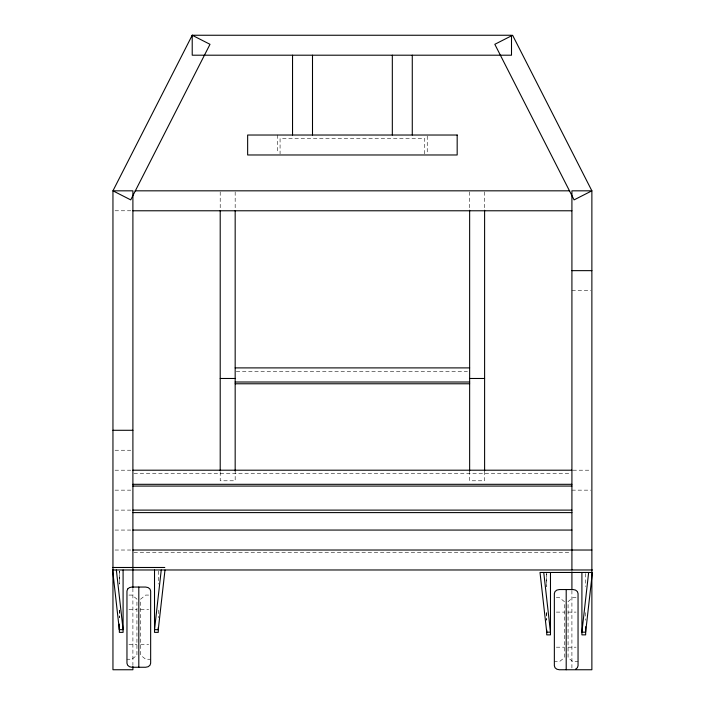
<?xml version="1.0" encoding="UTF-8"?>
<svg xmlns="http://www.w3.org/2000/svg" width="705" height="705" viewBox="0 0 705 705"><rect width="100%" height="100%" fill="white"/><g stroke="black" fill="none" stroke-linecap="round" stroke-linejoin="round"><path stroke-width="0.53" stroke-dasharray="3.52 2.64" d="M115.047 210.777L130.804 210.777M571.914 290.601L590.825 290.601M236.272 371.429L467.441 371.429M115.047 450.239L130.804 450.239M115.047 470.2L130.804 470.2M572.962 470.2L590.825 470.2M134.003 473.725L569.719 473.725M115.047 490.151L130.804 490.151M571.914 490.151L590.825 490.151M115.047 510.112L130.804 510.112M115.047 530.063L130.804 530.063M115.047 550.023L130.804 550.023M134.003 552.517L569.719 552.517M128.953 595.073L131.95 595.073L136.937 599.083L136.937 655.227L131.95 659.237L126.962 659.237M148.658 595.073L145.671 595.073L140.683 599.083L140.683 655.227L145.671 659.237L150.659 659.237M556.342 597.567L559.338 597.567L564.326 601.577L564.326 657.721L559.338 661.731L554.35 661.731M576.055 597.567L573.059 597.567L568.071 601.577L568.071 657.721L573.059 661.731L578.047 661.731M128.953 609.613L136.937 609.613M140.683 609.613L148.658 609.613M556.342 612.107L564.326 612.107M568.071 612.107L576.055 612.107M128.953 644.696L136.937 644.696M140.683 644.696L148.658 644.696M556.342 647.19L564.326 647.19M568.071 647.19L576.055 647.19M585.652 573.553L585.643 586.578M585.652 612.636L585.652 620.233M571.914 590.561L571.914 668.657M484.608 191.901L484.608 210.24M484.608 471.257L484.608 480.784L469.645 480.784L469.645 470.949M469.645 191.901L469.645 210.777M427.239 136.074L427.239 152.879M424.745 153.884L424.745 138.515L280.07 138.515L280.07 153.884M277.576 135.025L277.576 152.879M235.17 191.927L235.17 209.526M235.17 470.2L235.17 480.784L220.207 480.784L220.207 471.257M220.207 191.927L220.207 209.526M158.264 571.059L158.255 584.084M158.264 610.142L158.264 617.739M132.901 588.358L132.901 665.361M119.348 610.142L119.348 617.739L119.348 610.142M119.356 571.059L119.356 584.084L119.348 571.059M546.745 612.636L546.736 620.233L546.736 612.636M546.745 573.553L546.745 586.578L546.736 573.553"/><path stroke-width="1.06" d="M116.351 569.975L123.093 629.68L119.348 629.68L119.348 624.251L119.348 632.367L123.093 632.367L123.093 569.975M546.736 630.006L546.736 634.861L550.482 634.861L550.482 572.469M161.251 569.975L154.518 629.68L158.264 629.68L164.996 569.975M588.649 572.469L581.907 632.173L585.652 632.173L592.385 572.469L540.004 572.469L546.736 632.173L550.482 632.173L543.749 572.469M575.553 669.212L577.377 667.741L578.047 665.74L578.047 593.557L577.377 591.557L575.553 590.085L573.059 589.547L559.338 589.547L556.844 590.085L555.02 591.557L554.35 593.557L554.35 665.74L555.02 667.741L556.844 669.212L559.338 669.75L591.874 669.75L591.874 190.826L512.597 35.25L494.822 44.309L574.09 199.885L591.874 190.826L571.914 190.826L571.914 569.975M135.087 190.826L569.737 190.826M132.901 210.777L571.914 210.777M571.914 270.649L591.874 270.649M235.17 367.895L469.645 367.895M220.207 378.479L235.17 378.479M469.645 378.479L484.608 378.479M235.17 382.004L469.645 382.004M235.17 383.776L469.645 383.776M112.95 430.288L132.901 430.288M132.901 470.2L571.914 470.2M132.901 484.309L571.914 484.309M132.901 486.071L571.914 486.071M132.901 510.112L571.914 510.112M132.901 512.605L571.914 512.605M132.901 530.063L571.914 530.063M132.901 550.023L591.874 550.023M112.615 567.481L164.803 567.481M592.385 569.975L112.615 569.975L119.348 629.68M585.652 626.745L585.652 634.861L581.907 634.861L581.907 572.469M571.914 571.861L571.914 589.706M566.203 589.547L566.203 669.75M484.608 210.24L484.608 470.878M469.645 210.24L469.645 470.949M412.275 55.201L412.275 135.025M392.324 55.201L392.324 135.025M312.5 55.201L312.5 135.025M292.54 55.201L292.54 135.025M235.17 210.584L235.17 470.949M220.207 210.584L220.207 470.878M158.264 627.512L158.264 632.367L154.518 632.367L154.518 569.975M138.806 587.053L138.806 667.256M132.901 587.521L132.901 190.826L112.95 190.826L112.95 669.75L132.901 669.75L132.901 666.454M127.631 589.063L126.962 591.063L126.962 663.246L127.631 665.247L129.456 666.718L131.95 667.256L145.671 667.256L148.165 666.718L149.989 665.247L150.659 663.246L150.659 591.063L149.989 589.063L148.165 587.591L145.671 587.053L131.95 587.053L129.456 587.591L127.631 589.063M192.218 35.25L112.95 190.826L130.725 199.885L210.002 44.309L192.218 35.25L192.218 55.201L511.504 55.201L511.504 35.25L192.218 35.25M457.175 135.025L247.649 135.025L247.649 154.977L457.175 154.977L457.175 135.025"/></g></svg>
